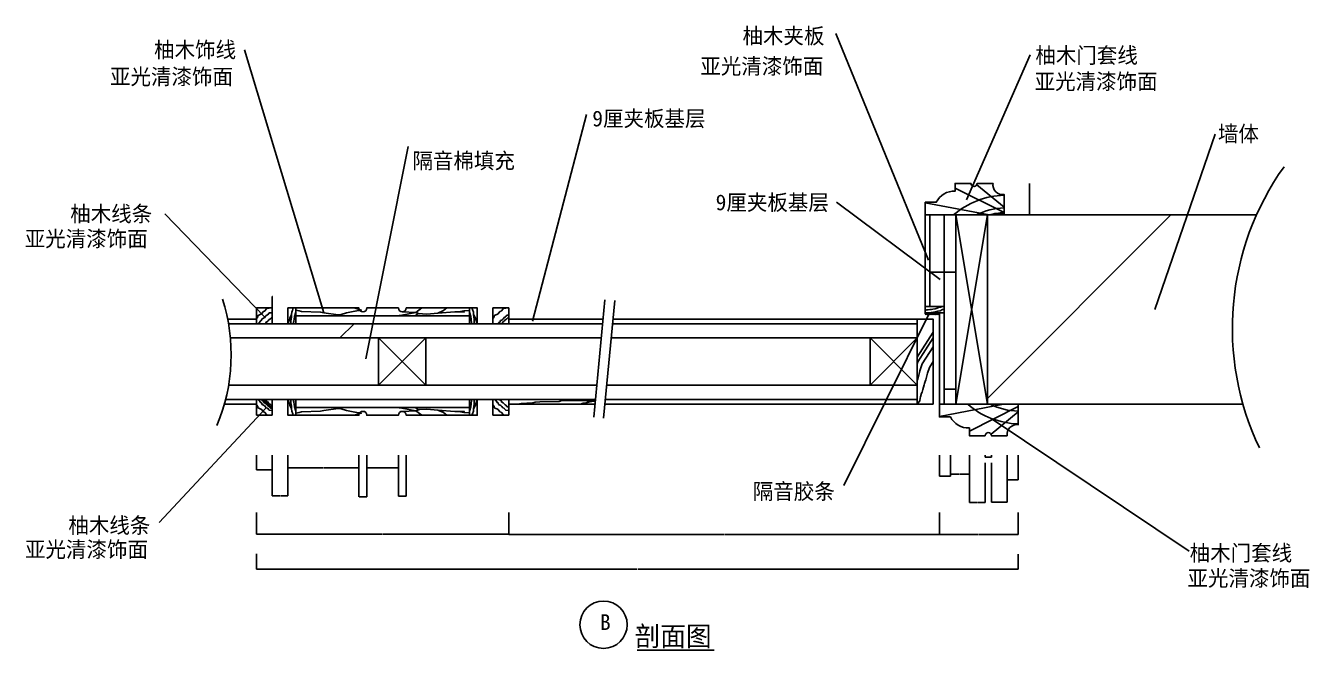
# Model space of a CAD drawing. Header units: metres. Extents: x 233 to 5217, y 341 to 7036.
# Drawn here: x 333 to 5217, y 341 to 2716 of the extents above; entities that cross this region are included whole.
import ezdxf

# ---------------------------------------------------------------- set-up
doc = ezdxf.new("R2010")
doc.units = ezdxf.units.M
for name, color, linetype in [('2', 2, 'Continuous'), ('3', 3, 'Continuous'), ('4', 4, 'Continuous'), ('7', 7, 'Continuous'), ('BH', 3, 'Continuous'), ('DIM', 3, 'Continuous'), ('TEXT', 3, 'Continuous')]:
    doc.layers.add(name, color=color, linetype=linetype)
doc.dimstyles.get("Standard").update_dxf_attribs({"dimtxt": 2.5, "dimasz": 2.5, "dimexe": 1.25, "dimexo": 0.625, "dimtad": 1, "dimcen": 2.5, "dimazin": 3, "dimtfac": 1, "dimtmove": 0, "dimatfit": 3})

# ---------------------------------------------------------------- blocks, each defined once
blk = doc.blocks.new('*D6')
for p, q in [((1211.39, 707.42), (1211.39, 650.18)), ((4109.89, 707.09), (4109.89, 650.18)), ((1211.64, 650.18), (2659.14, 650.18)), ((2662.14, 650.18), (4109.64, 650.18))]:
    blk.add_line(p, q)
at = {"layer": 'Defpoints'}
for p in [(1211.39, 707.42), (4109.89, 707.09), (1211.39, 650.18)]:
    blk.add_point(p, dxfattribs=at)
at = {"layer": 'DIM', "insert": (2660.64, 650.18), "char_height": 1, "attachment_point": 5}
blk.add_mtext('505', dxfattribs=at)
blk = doc.blocks.new('*D7')
for p, q in [((1211.39, 865.11), (1211.39, 782.42)), ((2171.39, 865.11), (2171.39, 782.42)), ((1211.64, 782.42), (1689.89, 782.42)), ((1692.89, 782.42), (2171.14, 782.42))]:
    blk.add_line(p, q)
at = {"layer": 'Defpoints'}
for p in [(1211.39, 865.11), (2171.39, 865.11), (1211.39, 782.42)]:
    blk.add_point(p, dxfattribs=at)
at = {"layer": 'BH', "insert": (1691.39, 782.42), "char_height": 1, "attachment_point": 5}
blk.add_mtext('160', dxfattribs=at)
blk = doc.blocks.new('*D8')
for p, q in [((1331.39, 1083.11), (1331.39, 1035.52)), ((1601.39, 1083.11), (1601.39, 1035.52)), ((1331.64, 1035.52), (1465.39, 1035.52)), ((1467.39, 1035.52), (1601.14, 1035.52))]:
    blk.add_line(p, q)
at = {"layer": 'Defpoints'}
for p in [(1331.39, 1083.11), (1601.39, 1083.11), (1331.39, 1035.52)]:
    blk.add_point(p, dxfattribs=at)
at = {"layer": 'BH', "insert": (1466.39, 1035.52), "char_height": 1, "attachment_point": 5}
blk.add_mtext('50', dxfattribs=at)
blk = doc.blocks.new('*D9')
for p, q in [((1211.39, 1083.11), (1211.39, 1028.01)), ((1271.39, 1083.11), (1271.39, 1028.01)), ((1211.64, 1028.01), (1240.39, 1028.01)), ((1242.39, 1028.01), (1271.14, 1028.01))]:
    blk.add_line(p, q)
at = {"layer": 'Defpoints'}
for p in [(1211.39, 1083.11), (1271.39, 1083.11), (1211.39, 1028.01)]:
    blk.add_point(p, dxfattribs=at)
at = {"layer": 'BH', "insert": (1241.39, 1028.01), "char_height": 1, "attachment_point": 5}
blk.add_mtext('10', dxfattribs=at)
blk = doc.blocks.new('*D10')
for p, q in [((1271.39, 1035.16), (1271.39, 929.11)), ((1331.39, 1035.16), (1331.39, 929.11)), ((1271.64, 929.11), (1300.39, 929.11)), ((1302.39, 929.11), (1331.14, 929.11))]:
    blk.add_line(p, q)
at = {"layer": 'Defpoints'}
for p in [(1271.39, 1035.16), (1331.39, 1035.16), (1271.39, 929.11)]:
    blk.add_point(p, dxfattribs=at)
at = {"layer": 'BH', "insert": (1301.39, 929.11), "char_height": 1, "attachment_point": 5}
blk.add_mtext('10', dxfattribs=at)
blk = doc.blocks.new('*D11')
for p, q in [((1631.39, 1083.11), (1631.39, 1035.52)), ((1751.39, 1083.11), (1751.39, 1035.52)), ((1631.64, 1035.52), (1690.39, 1035.52)), ((1692.39, 1035.52), (1751.14, 1035.52))]:
    blk.add_line(p, q)
at = {"layer": 'Defpoints'}
for p in [(1631.39, 1083.11), (1751.39, 1083.11), (1631.39, 1035.52)]:
    blk.add_point(p, dxfattribs=at)
at = {"layer": 'BH', "insert": (1691.39, 1035.52), "char_height": 1, "attachment_point": 5}
blk.add_mtext('20', dxfattribs=at)
blk = doc.blocks.new('*D12')
for p, q in [((1601.39, 1083.11), (1601.39, 924.61)), ((1631.39, 1083.11), (1631.39, 924.61)), ((1601.64, 924.61), (1615.89, 924.61)), ((1616.89, 924.61), (1631.14, 924.61))]:
    blk.add_line(p, q)
at = {"layer": 'Defpoints'}
for p in [(1601.39, 1083.11), (1631.39, 1083.11), (1601.39, 924.61)]:
    blk.add_point(p, dxfattribs=at)
at = {"layer": 'BH', "insert": (1616.39, 924.61), "char_height": 1, "attachment_point": 5}
blk.add_mtext('5', dxfattribs=at)
blk = doc.blocks.new('*D13')
for p, q in [((1751.39, 1083.11), (1751.39, 926.86)), ((1781.39, 1083.11), (1781.39, 926.86)), ((1751.64, 926.86), (1765.89, 926.86)), ((1766.89, 926.86), (1781.14, 926.86))]:
    blk.add_line(p, q)
at = {"layer": 'Defpoints'}
for p in [(1751.39, 1083.11), (1781.39, 1083.11), (1751.39, 926.86)]:
    blk.add_point(p, dxfattribs=at)
at = {"layer": 'BH', "insert": (1766.39, 926.86), "char_height": 1, "attachment_point": 5}
blk.add_mtext('5', dxfattribs=at)
blk = doc.blocks.new('*D14')
for p, q in [((1271.14, 1686.68), (1270.89, 1686.68)), ((1271.39, 1642.88), (1271.39, 1686.68)), ((1271.39, 1582.88), (1271.39, 1686.68)), ((1271.39, 1686.68), (1271.39, 1686.68)), ((1271.64, 1686.68), (1271.89, 1686.68))]:
    blk.add_line(p, q)
at = {"layer": 'Defpoints'}
for p in [(1271.39, 1686.68), (1271.39, 1642.88), (1271.39, 1582.88)]:
    blk.add_point(p, dxfattribs=at)
at = {"layer": 'BH', "insert": (1271.39, 1687.805), "char_height": 1, "attachment_point": 5}
blk.add_mtext('10', dxfattribs=at)
blk = doc.blocks.new('*D23')
for p, q in [((3851.89, 1083.11), (3851.89, 1010.74)), ((3923.89, 1083.11), (3923.89, 1010.74)), ((3852.14, 1010.74), (3886.89, 1010.74)), ((3888.89, 1010.74), (3923.64, 1010.74))]:
    blk.add_line(p, q)
at = {"layer": 'Defpoints'}
for p in [(3851.89, 1083.11), (3923.89, 1083.11), (3851.89, 1010.74)]:
    blk.add_point(p, dxfattribs=at)
at = {"layer": 'BH', "insert": (3887.89, 1010.74), "char_height": 1, "attachment_point": 5}
blk.add_mtext('12', dxfattribs=at)
blk = doc.blocks.new('*D24')
for p, q in [((3809.89, 1083.11), (3809.89, 1003.49)), ((3851.89, 1083.11), (3851.89, 1003.49)), ((3810.14, 1003.49), (3830.39, 1003.49)), ((3831.39, 1003.49), (3851.64, 1003.49))]:
    blk.add_line(p, q)
at = {"layer": 'Defpoints'}
for p in [(3809.89, 1083.11), (3851.89, 1083.11), (3809.89, 1003.49)]:
    blk.add_point(p, dxfattribs=at)
at = {"layer": 'BH', "insert": (3830.89, 1003.49), "char_height": 1, "attachment_point": 5}
blk.add_mtext('7', dxfattribs=at)
blk = doc.blocks.new('*D25')
for p, q in [((3809.89, 865.11), (3809.89, 782.09)), ((4109.89, 865.11), (4109.89, 782.09)), ((3810.14, 782.09), (3958.89, 782.09)), ((3960.89, 782.09), (4109.64, 782.09))]:
    blk.add_line(p, q)
at = {"layer": 'Defpoints'}
for p in [(3809.89, 865.11), (4109.89, 865.11), (3809.89, 782.09)]:
    blk.add_point(p, dxfattribs=at)
at = {"layer": 'BH', "insert": (3959.89, 782.09), "char_height": 1, "attachment_point": 5}
blk.add_mtext('50', dxfattribs=at)
blk = doc.blocks.new('*D26')
for p, q in [((2171.39, 865.11), (2171.39, 782.09)), ((3809.89, 865.11), (3809.89, 782.09)), ((2171.64, 782.09), (2989.14, 782.09)), ((2992.14, 782.09), (3809.64, 782.09))]:
    blk.add_line(p, q)
at = {"layer": 'Defpoints'}
for p in [(2171.39, 865.11), (3809.89, 865.11), (2171.39, 782.09)]:
    blk.add_point(p, dxfattribs=at)
at = {"layer": 'DIM', "insert": (2990.64, 782.09), "char_height": 1, "attachment_point": 5}
blk.add_mtext('295', dxfattribs=at)
blk = doc.blocks.new('*D27')
for p, q in [((4067.89, 1083.11), (4067.89, 989.92)), ((4109.89, 1083.11), (4109.89, 989.92)), ((4068.14, 989.92), (4088.39, 989.92)), ((4089.39, 989.92), (4109.64, 989.92))]:
    blk.add_line(p, q)
at = {"layer": 'Defpoints'}
for p in [(4067.89, 1083.11), (4109.89, 1083.11), (4067.89, 989.92)]:
    blk.add_point(p, dxfattribs=at)
at = {"layer": 'BH', "insert": (4088.89, 989.92), "char_height": 1, "attachment_point": 5}
blk.add_mtext('7', dxfattribs=at)
blk = doc.blocks.new('*D28')
for p, q in [((3923.89, 1053.78), (3923.89, 903.6)), ((3983.89, 1053.78), (3983.89, 903.6)), ((3924.14, 903.6), (3952.89, 903.6)), ((3954.89, 903.6), (3983.64, 903.6))]:
    blk.add_line(p, q)
at = {"layer": 'Defpoints'}
for p in [(3923.89, 1053.78), (3983.89, 1053.78), (3923.89, 903.6)]:
    blk.add_point(p, dxfattribs=at)
at = {"layer": 'BH', "insert": (3953.89, 903.6), "char_height": 1, "attachment_point": 5}
blk.add_mtext('10', dxfattribs=at)
blk = doc.blocks.new('*D29')
for p, q in [((3983.89, 1083.11), (3983.89, 1075.76)), ((3984.14, 1075.76), (3995.39, 1075.76)), ((3996.39, 1075.76), (4007.64, 1075.76)), ((4007.89, 1083.11), (4007.89, 1075.76))]:
    blk.add_line(p, q)
at = {"layer": 'Defpoints'}
for p in [(3983.89, 1083.11), (3983.89, 1075.76), (4007.89, 1083.11)]:
    blk.add_point(p, dxfattribs=at)
at = {"layer": 'BH', "insert": (3995.89, 1075.76), "char_height": 1, "attachment_point": 5}
blk.add_mtext('4', dxfattribs=at)
blk = doc.blocks.new('*D30')
for p, q in [((4007.89, 1053.78), (4007.89, 904.7)), ((4067.89, 1053.78), (4067.89, 904.7)), ((4008.14, 904.7), (4036.89, 904.7)), ((4038.89, 904.7), (4067.64, 904.7))]:
    blk.add_line(p, q)
at = {"layer": 'Defpoints'}
for p in [(4007.89, 1053.78), (4067.89, 1053.78), (4007.89, 904.7)]:
    blk.add_point(p, dxfattribs=at)
at = {"layer": 'BH', "insert": (4037.89, 904.7), "char_height": 1, "attachment_point": 5}
blk.add_mtext('10', dxfattribs=at)
blk = doc.blocks.new('*D32')
for p, q in [((4153.27, 2116.88), (4153.27, 2056.88)), ((4153.02, 2056.88), (4152.77, 2056.88)), ((4153.27, 1996.88), (4153.27, 2056.88)), ((4153.27, 2056.88), (4153.27, 2056.88)), ((4153.52, 2056.88), (4153.77, 2056.88))]:
    blk.add_line(p, q)
at = {"layer": 'Defpoints'}
for p in [(4153.27, 2116.88), (4153.27, 2056.88), (4153.27, 1996.88)]:
    blk.add_point(p, dxfattribs=at)
at = {"layer": 'BH', "insert": (4153.27, 2058.005), "char_height": 1, "attachment_point": 5}
blk.add_mtext('20', dxfattribs=at)

msp = doc.modelspace()

# ---------------------------------------------------------------- hatches: boundary and pattern name
at = {"layer": 'BH'}
h = msp.add_hatch(dxfattribs=at)
h.set_pattern_fill('DOLMIT', scale=70)
h.paths.add_polyline_path([(3827.89, 1996.88), (3773.89, 1996.88), (3773.89, 1648.88), (3827.89, 1648.88)])
h = msp.add_hatch(dxfattribs=at)
h.set_pattern_fill('DOLMIT', scale=70)
h.paths.add_polyline_path([(3872.89, 1996.88), (3827.89, 1996.88), (3827.89, 1276.88), (3872.89, 1276.88)])
h = msp.add_hatch(dxfattribs=at)
h.set_pattern_fill('AR-CONC', scale=30)
h.paths.add_polyline_path([(3992.89, 1276.88), (4109.89, 1276.88), (4964.76, 1276.88, -0.18), (5016.53, 1996.88), (4048.64, 1996.88), (3992.89, 1996.88)])
h = msp.add_hatch(dxfattribs=at)
h.set_pattern_fill('ANSI31', scale=600)
h.paths.add_polyline_path([(3992.89, 1276.88), (4109.89, 1276.88), (4964.76, 1276.88, -0.18), (5016.53, 1996.88), (4048.64, 1996.88), (3992.89, 1996.88)])
h = msp.add_hatch(dxfattribs=at)
h.set_pattern_fill('DOLMIT', scale=75)
h.paths.add_polyline_path([(2523.55, 1528.88), (2528.75, 1582.88), (1105.2, 1582.88, -0.02), (1112.26, 1528.88)])
h.paths.add_polyline_path([(1105.4, 1348.88, -0.02), (1094.07, 1294.88), (2501.03, 1294.88), (2506.23, 1348.88)])
h = msp.add_hatch(dxfattribs=at)
h.set_pattern_fill('DOLMIT', scale=75)
h.paths.add_polyline_path([(2566.42, 1582.88), (2561.22, 1528.88), (3725.89, 1528.88), (3725.89, 1582.88)])
h.paths.add_polyline_path([(2543.9, 1348.88), (2538.7, 1294.88), (3725.89, 1294.88), (3725.89, 1348.88), (3545.89, 1348.88)])

# ---------------------------------------------------------------- linework, layer by layer
at = {"layer": '2'}
for p, q in [((3992.89, 1996.88), (3992.89, 1276.88)), ((5016.53, 1996.88), (4048.64, 1996.88)), ((4964.76, 1276.88), (4109.89, 1276.88))]:
    msp.add_line(p, q, dxfattribs=at)
at = {"layer": '3'}
for p, q in [((1271.39, 1582.88), (1211.39, 1582.88)), ((1991.39, 1582.88), (1331.39, 1582.88)), ((2051.39, 1582.88), (1991.39, 1582.88)), ((2171.39, 1582.88), (2111.39, 1582.88)), ((3785.89, 1600.88), (3785.89, 1276.88)), ((1676.12, 1528.88), (1856.12, 1348.88)), ((1676.12, 1348.88), (1856.12, 1528.88)), ((3545.89, 1348.88), (3725.89, 1528.88)), ((3545.89, 1528.88), (3725.89, 1348.88)), ((1271.39, 1294.88), (1211.39, 1294.88)), ((1271.39, 1294.88), (2111.39, 1294.88)), ((1991.39, 1294.88), (1331.39, 1294.88)), ((2051.39, 1294.88), (1991.39, 1294.88)), ((2171.39, 1294.88), (2111.39, 1294.88))]:
    msp.add_line(p, q, dxfattribs=at)
for points in [[(3759.06, 1620.38), (3758.02, 1619.39), (3755.98, 1617.38)], [(3759.06, 1620.38), (3760.09, 1619.39), (3762.13, 1617.38)], [(3765.21, 1620.38), (3764.17, 1619.39), (3762.13, 1617.38)], [(3765.21, 1620.38), (3766.25, 1619.39), (3768.29, 1617.38)], [(3771.37, 1620.38), (3770.33, 1619.39), (3768.29, 1617.38)], [(3771.37, 1620.38), (3772.4, 1619.39), (3774.44, 1617.38)], [(3777.52, 1620.38), (3776.49, 1619.39), (3774.44, 1617.38)], [(3777.52, 1620.38), (3778.56, 1619.39), (3780.6, 1617.38)], [(3783.68, 1620.38), (3782.64, 1619.39), (3780.6, 1617.38)], [(3783.68, 1620.38), (3784.71, 1619.39), (3786.76, 1617.38)], [(3789.83, 1620.38), (3788.8, 1619.39), (3786.76, 1617.38)], [(3789.83, 1620.38), (3790.87, 1619.39), (3792.91, 1617.38)], [(3795.99, 1620.38), (3794.95, 1619.39), (3792.91, 1617.38)], [(3795.99, 1620.38), (3797.03, 1619.39), (3799.07, 1617.38)], [(3802.35, 1620.38), (3801.31, 1619.39), (3799.27, 1617.38)], [(3802.35, 1620.38), (3803.39, 1619.39), (3805.43, 1617.38)], [(3808.51, 1620.38), (3807.47, 1619.39), (3805.43, 1617.38)]]:
    msp.add_lwpolyline(points, dxfattribs=at)
at = {"layer": '4'}
for p, q in [((3755.89, 1996.88), (3755.89, 1620.38)), ((1271.39, 1642.88), (1211.39, 1642.88)), ((1211.39, 1582.88), (1211.39, 1642.88)), ((1271.39, 1582.88), (1271.39, 1642.88)), ((1331.39, 1582.88), (1331.39, 1642.88)), ((1361.39, 1582.88), (1361.39, 1642.88)), ((2021.39, 1582.88), (2021.39, 1642.88)), ((2171.39, 1642.88), (2111.39, 1642.88)), ((2111.39, 1582.88), (2111.39, 1642.88)), ((2171.39, 1582.88), (2171.39, 1642.88)), ((3809.89, 1624.88), (3809.89, 1276.88)), ((1211.39, 1600.88), (1101.89, 1600.88)), ((2530.48, 1600.88), (2171.39, 1600.88)), ((3785.89, 1600.88), (2568.16, 1600.88)), ((1089.29, 1276.88), (1211.39, 1276.88)), ((1211.39, 1294.88), (1211.39, 1234.88)), ((1271.39, 1294.88), (1271.39, 1234.88)), ((1361.39, 1294.88), (1361.39, 1234.88)), ((2021.39, 1294.88), (2021.39, 1234.88)), ((2111.39, 1294.88), (2111.39, 1234.88)), ((2171.39, 1294.88), (2171.39, 1234.88)), ((2499.29, 1276.88), (2171.39, 1276.88)), ((3785.89, 1276.88), (2536.97, 1276.88)), ((1271.39, 1234.88), (1211.39, 1234.88)), ((2171.39, 1234.88), (2111.39, 1234.88))]:
    msp.add_line(p, q, dxfattribs=at)
for points in [[(4013.89, 2116.88), (3953.89, 2116.88, -1), (3929.89, 2116.88), (3869.89, 2116.88), (3869.89, 2086.88, 0.3), (3797.89, 2044.88), (3755.89, 2044.88), (3755.89, 1996.88), (4055.89, 1996.88), (4055.89, 2074.88, -0.51)], [(4067.89, 1156.88), (4007.89, 1156.88, 1), (3983.89, 1156.88), (3923.89, 1156.88), (3923.89, 1186.88, -0.3), (3851.89, 1228.88), (3809.89, 1228.88), (3809.89, 1276.88), (4109.89, 1276.88), (4109.89, 1198.88, 0.51)]]:
    msp.add_lwpolyline(points, format="xyb", close=True, dxfattribs=at)
for points in [[(2051.39, 1582.88), (2051.39, 1642.88), (1781.39, 1642.88, -1), (1751.39, 1642.88), (1631.39, 1642.88, -1), (1601.39, 1642.88), (1331.39, 1642.88)], [(2051.39, 1294.88), (2051.39, 1234.88), (1781.39, 1234.88, 1), (1751.39, 1234.88), (1631.39, 1234.88, 1), (1601.39, 1234.88), (1331.39, 1234.88), (1331.39, 1294.88)]]:
    msp.add_lwpolyline(points, format="xyb", dxfattribs=at)
msp.add_lwpolyline([(3755.89, 1648.88), (3827.89, 1648.88), (3827.89, 1624.88), (3755.89, 1624.88)], dxfattribs=at)
for points in [[(3785.89, 1276.88), (3725.89, 1276.88), (3725.89, 1600.88), (3785.89, 1600.88)], [(1856.12, 1348.88), (1676.12, 1348.88), (1676.12, 1528.88), (1856.12, 1528.88)], [(3725.89, 1348.88), (3545.89, 1348.88), (3545.89, 1528.88), (3725.89, 1528.88)]]:
    msp.add_lwpolyline(points, close=True, dxfattribs=at)
at = {"layer": '7'}
for p, q in [((3773.89, 1996.88), (3773.89, 1648.88)), ((3827.89, 1996.88), (3827.89, 1276.88)), ((3872.89, 1996.88), (3872.89, 1276.88)), ((1361.39, 1612.88), (2021.39, 1612.88)), ((2528.75, 1582.88), (1105.2, 1582.88)), ((3725.89, 1582.88), (2566.42, 1582.88)), ((2523.55, 1528.88), (1112.26, 1528.88)), ((3725.89, 1528.88), (2561.22, 1528.88)), ((2506.23, 1348.88), (1105.4, 1348.88)), ((3725.89, 1348.88), (2543.9, 1348.88)), ((2501.03, 1294.88), (1094.07, 1294.88)), ((3725.89, 1294.88), (2538.7, 1294.88)), ((1361.39, 1264.88), (2021.39, 1264.88))]:
    msp.add_line(p, q, dxfattribs=at)
msp.add_lwpolyline([(3755.89, 1620.38), (3809.89, 1620.38), (3809.89, 1624.88), (3755.89, 1624.88)], dxfattribs=at)
at = {"layer": 'BH'}
for p, q in [((3952.51, 2111.29), (4055.89, 2026.06)), ((3869.89, 2098.88), (4055.89, 2005.88)), ((3755.89, 2043.21), (3999.88, 1996.88)), ((3992.89, 1276.88), (3872.89, 1996.88)), ((3872.89, 1276.88), (3992.89, 1996.88)), ((2537.57, 1674.47), (2494.52, 1227.28)), ((2574.89, 1670.88), (2531.85, 1223.69)), ((3809.89, 1230.55), (4053.88, 1276.88)), ((3923.89, 1174.88), (4109.89, 1267.88)), ((4006.51, 1162.47), (4109.89, 1247.7))]:
    msp.add_line(p, q, dxfattribs=at)
for points in [[(1269.81, 1642.86), (1251.1, 1641.21), (1242.41, 1631.29), (1237.63, 1629.24), (1230.89, 1620.82), (1230.46, 1620.35), (1217.75, 1614.63), (1216.24, 1609.34), (1211.39, 1602.55)], [(1271.39, 1624.93), (1259.88, 1623.91), (1254.27, 1617.5), (1253.39, 1616.41), (1248.86, 1614.47), (1244.61, 1609.16), (1241.48, 1605.69), (1241.36, 1605.51), (1232.76, 1601.64), (1231.18, 1596.13), (1228.37, 1595.36), (1219.45, 1582.88)], [(1351.44, 1642.88), (1348.65, 1633.86), (1347.09, 1630.91), (1346.04, 1627.26), (1345.17, 1617.87), (1338.05, 1603.8), (1336.83, 1599.28), (1331.39, 1582.88)], [(1345.17, 1617.87), (1344.83, 1607.8), (1343.26, 1599.98), (1342.39, 1595.98), (1342.57, 1593.03), (1342.39, 1586.77), (1341.87, 1585.03), (1341.87, 1582.88)], [(1361.39, 1626.74), (1355.96, 1611.1), (1354.91, 1599.98), (1354.04, 1593.2), (1353.7, 1591.29), (1352.83, 1588.51), (1352.83, 1582.88)], [(1361.39, 1634.87), (1373.36, 1631.68), (1382.3, 1629.39), (1455.59, 1627.1), (1468.18, 1624.81), (1522, 1616.8)], [(1498.06, 1612.88), (1510.55, 1615.65), (1533.46, 1617.94), (1554.07, 1624.81), (1554.07, 1624.81), (1586.13, 1630.53), (1610.18, 1635.11), (1583.39, 1642.88), (1583.39, 1642.88)], [(1743.96, 1612.88), (1764.32, 1615.65), (1818.14, 1625.95), (1841.05, 1642.88)], [(1831.7, 1620.99), (1818.14, 1625.95), (1766.39, 1627.88)], [(1814.82, 1612.88), (1826.16, 1621.38), (1859.37, 1619.09), (1901.74, 1623.67), (1923.5, 1632.82), (1936.09, 1642.88)], [(1901.74, 1623.67), (1965.87, 1628.24), (2002.51, 1628.24), (1988.32, 1629.39), (2000.69, 1631.68), (2019.01, 1633.96), (2021.39, 1633.96)], [(2021.39, 1626.74), (2026.82, 1611.1), (2027.86, 1599.98), (2028.73, 1593.2), (2029.08, 1591.29), (2029.95, 1588.51), (2029.95, 1582.88)], [(2031.34, 1642.88), (2034.12, 1633.86), (2035.69, 1630.91), (2036.73, 1627.26), (2037.6, 1617.87), (2044.73, 1603.8), (2045.95, 1599.28), (2051.39, 1582.88)], [(2037.6, 1617.87), (2037.95, 1607.8), (2039.51, 1599.98), (2040.38, 1595.98), (2040.21, 1593.03), (2040.38, 1586.77), (2040.9, 1585.03), (2040.9, 1582.88)], [(2169.81, 1642.86), (2151.09, 1641.21), (2142.41, 1631.29), (2137.63, 1629.24), (2130.89, 1620.82), (2130.46, 1620.35), (2117.75, 1614.63), (2116.24, 1609.34), (2111.39, 1602.55)], [(2171.12, 1615.87), (2164.27, 1615.26), (2161.16, 1611.72), (2159, 1609.02), (2154.48, 1607.09), (2151.47, 1603.33), (2148.51, 1600.04), (2147.26, 1598.3), (2140.26, 1595.15), (2139.17, 1591.33), (2138.96, 1589.64), (2137.75, 1588.59), (2133.83, 1587.52), (2130.51, 1582.88)], [(3755.89, 1633.93), (3762.23, 1635.47), (3764.54, 1635.78), (3766.86, 1636.09), (3773.49, 1636.86), (3779.82, 1637.63), (3785.53, 1638.71), (3794.02, 1639.48), (3794.02, 1639.48), (3800.96, 1642.26), (3804.2, 1643.18), (3804.2, 1643.18), (3806.83, 1644.42), (3809.6, 1645.65), (3817.01, 1646.58), (3818.09, 1647.35), (3818.61, 1648.88)], [(3767.89, 1624.88), (3787.23, 1626.99), (3788.92, 1627.3), (3794.02, 1628.38), (3794.02, 1628.38), (3800.34, 1629.61), (3803.43, 1630.23), (3812.84, 1631.46), (3815.62, 1632.85), (3819.48, 1635.94), (3822.26, 1636.71), (3823.49, 1637.17), (3827.89, 1637.17)], [(1271.39, 1606.86), (1268.66, 1606.62), (1268.07, 1605.94), (1264.62, 1601.64), (1260.1, 1599.7), (1258.34, 1597.5), (1255.54, 1594.39), (1253.17, 1591.09), (1247.91, 1588.72), (1247.46, 1585.13), (1244.9, 1582.88)], [(2171.39, 1606.86), (2168.66, 1606.62), (2168.07, 1605.94), (2164.62, 1601.64), (2160.09, 1599.7), (2158.34, 1597.5), (2155.53, 1594.39), (2153.17, 1591.09), (2147.91, 1588.72), (2147.46, 1585.13), (2144.89, 1582.88)], [(3785.89, 1551.58), (3725.89, 1456.18)], [(3785.89, 1529.04), (3728.49, 1437.78), (3725.89, 1430.19)], [(3785.89, 1495.23), (3744.84, 1429.96), (3735.82, 1403.67), (3734.2, 1397.99), (3731.48, 1387.13), (3729.1, 1377), (3727.69, 1372.33), (3725.89, 1367.38)], [(3785.89, 1438.88), (3772.09, 1416.93), (3764.45, 1394.68), (3763.18, 1390.23), (3760.63, 1380.05), (3758.09, 1369.24), (3756.18, 1362.88), (3756.18, 1362.88), (3753.63, 1355.88), (3751.73, 1350.16), (3747.27, 1332.99), (3745.36, 1327.27), (3744.09, 1322.82), (3742.18, 1318.36), (3737.72, 1305.64), (3737.09, 1299.92), (3735.18, 1290.38), (3735.18, 1290.38), (3729.45, 1282.11), (3725.89, 1276.88)], [(1269.81, 1234.9), (1251.1, 1236.55), (1242.41, 1246.47), (1237.63, 1248.52), (1230.89, 1256.94), (1230.46, 1257.41), (1217.75, 1263.13), (1216.24, 1268.42), (1211.39, 1275.21)], [(1271.39, 1252.83), (1259.88, 1253.85), (1254.27, 1260.26), (1253.39, 1261.35), (1248.86, 1263.29), (1244.61, 1268.6), (1241.48, 1272.07), (1241.36, 1272.25), (1232.76, 1276.12), (1231.18, 1281.64), (1228.37, 1282.4), (1219.45, 1294.88)], [(1271.13, 1261.89), (1264.27, 1262.5), (1261.17, 1266.04), (1259.01, 1268.74), (1254.48, 1270.68), (1251.48, 1274.43), (1248.51, 1277.72), (1247.27, 1279.46), (1240.26, 1282.61), (1239.17, 1286.44), (1238.96, 1288.12), (1237.75, 1289.17), (1233.83, 1290.24), (1230.51, 1294.88)], [(1271.39, 1264.88), (1265.73, 1265.38), (1263.47, 1267.97), (1263.47, 1267.97), (1260.88, 1271.2), (1260.88, 1271.2), (1256.35, 1273.14), (1256.35, 1273.14), (1253.76, 1276.37), (1253.76, 1276.37), (1250.85, 1279.6), (1250.85, 1279.6), (1249.23, 1281.87), (1249.23, 1281.87), (1242.77, 1284.77), (1242.77, 1284.77), (1242.12, 1287.04), (1242.12, 1287.04), (1241.79, 1289.62), (1239.21, 1291.89), (1235.65, 1292.86), (1234.2, 1294.88)], [(1271.49, 1266.08), (1266.32, 1266.53), (1264.39, 1268.74), (1261.63, 1272.18), (1257.1, 1274.12), (1254.68, 1277.15), (1251.79, 1280.36), (1250.02, 1282.83), (1243.77, 1285.64), (1243.3, 1287.28), (1242.93, 1290.23), (1239.79, 1292.97), (1236.38, 1293.9), (1235.68, 1294.88)], [(1271.92, 1270.86), (1268.66, 1271.14), (1268.07, 1271.82), (1264.62, 1276.12), (1260.1, 1278.06), (1258.34, 1280.26), (1255.54, 1283.37), (1253.17, 1286.67), (1247.91, 1289.04), (1247.46, 1292.64), (1244.9, 1294.88)], [(1351.44, 1234.88), (1348.65, 1243.9), (1347.09, 1246.85), (1346.04, 1250.5), (1345.17, 1259.89), (1338.05, 1273.96), (1336.83, 1278.48), (1331.39, 1294.88)], [(1345.17, 1259.89), (1344.83, 1269.96), (1343.26, 1277.78), (1342.39, 1281.78), (1342.57, 1284.73), (1342.39, 1290.99), (1341.87, 1292.73), (1341.87, 1294.88)], [(1361.39, 1251.02), (1355.96, 1266.66), (1354.91, 1277.78), (1354.04, 1284.56), (1353.7, 1286.47), (1352.83, 1289.25), (1352.83, 1294.88)], [(2021.39, 1251.02), (2026.82, 1266.66), (2027.86, 1277.78), (2028.73, 1284.56), (2029.08, 1286.47), (2029.95, 1289.25), (2029.95, 1294.88)], [(2031.34, 1234.88), (2034.12, 1243.9), (2035.69, 1246.85), (2036.73, 1250.5), (2037.6, 1259.89), (2044.73, 1273.96), (2045.95, 1278.48), (2051.39, 1294.88)], [(2037.6, 1259.89), (2037.95, 1269.96), (2039.51, 1277.78), (2040.38, 1281.78), (2040.21, 1284.73), (2040.38, 1290.99), (2040.9, 1292.73), (2040.9, 1294.88)], [(2169.81, 1234.9), (2151.09, 1236.55), (2142.41, 1246.47), (2137.63, 1248.52), (2130.89, 1256.94), (2130.46, 1257.41), (2117.75, 1263.13), (2116.24, 1268.42), (2111.39, 1275.21)], [(2171.39, 1252.83), (2159.88, 1253.85), (2154.26, 1260.26), (2153.39, 1261.35), (2148.86, 1263.29), (2144.61, 1268.6), (2141.48, 1272.07), (2141.35, 1272.25), (2132.76, 1276.12), (2131.18, 1281.64), (2128.37, 1282.4), (2119.45, 1294.88)], [(2171.49, 1266.08), (2166.31, 1266.53), (2164.39, 1268.74), (2161.63, 1272.18), (2157.1, 1274.12), (2154.68, 1277.15), (2151.79, 1280.36), (2150.02, 1282.83), (2143.76, 1285.64), (2143.29, 1287.28), (2142.93, 1290.23), (2139.79, 1292.97), (2136.37, 1293.9), (2135.67, 1294.88)], [(2204.08, 1276.88), (2218.79, 1279.98), (2230.86, 1279.61), (2239.92, 1280.74), (2239.92, 1280.74), (2245.2, 1281.49), (2245.2, 1281.49), (2262.93, 1282.62), (2262.93, 1282.62), (2271.61, 1285.26), (2271.61, 1285.26), (2290.09, 1286.02), (2363.3, 1287.52), (2372.73, 1290.54), (2387.82, 1291.29), (2411.59, 1292.8), (2423.66, 1294.88)], [(2384.39, 1291.12), (2420.64, 1290.54), (2439.88, 1290.54), (2468.55, 1289.41), (2479.49, 1290.16), (2489.3, 1292.05), (2496.09, 1292.8), (2500.82, 1292.71)], [(2500.43, 1288.66), (2500.24, 1288.66), (2492.7, 1288.66), (2487.04, 1287.9), (2476.1, 1285.26), (2469.68, 1283), (2462.52, 1281.49), (2454.22, 1280.36), (2444.78, 1276.88), (2444.78, 1276.88)], [(1361.39, 1242.89), (1373.36, 1246.09), (1382.3, 1248.37), (1455.59, 1250.66), (1468.18, 1252.95), (1522, 1260.96)], [(1498.06, 1264.88), (1510.55, 1262.11), (1533.46, 1259.82), (1554.07, 1252.95), (1554.07, 1252.95), (1586.13, 1247.23), (1610.18, 1242.65), (1583.39, 1234.88), (1583.39, 1234.88)], [(1743.96, 1264.88), (1764.32, 1262.11), (1818.14, 1251.81), (1841.05, 1234.88)], [(1831.7, 1256.77), (1818.14, 1251.81), (1766.39, 1249.88)], [(1814.82, 1264.88), (1826.16, 1256.38), (1859.37, 1258.67), (1901.74, 1254.1), (1923.5, 1244.94), (1936.09, 1234.88)], [(1901.74, 1254.1), (1965.87, 1249.52), (2002.51, 1249.52), (1988.32, 1248.37), (2000.69, 1246.09), (2019.01, 1243.8), (2021.39, 1243.8)]]:
    msp.add_lwpolyline(points, dxfattribs=at)
for centre, radius, start, end in [((5982.68, 1565.55), 1058.06, 144.52, 205.46), ((4063.12, 1768.06), 303.39, 91.37, 131.05), ((4063.12, 1768.06), 255.39, 91.62, 116.37), ((4063.12, 1768.06), 237.39, 91.74, 105.45), ((4063.12, 1768.06), 232.59, 91.78, 100.34), ((416.13, 1465.31), 699.03, 337.32, 17.61), ((4117.12, 1505.69), 303.39, 228.95, 268.63), ((4117.12, 1505.69), 255.39, 243.63, 268.38)]:
    msp.add_arc(centre, radius, start, end, dxfattribs=at)
at = {"layer": 'TEXT'}
msp.add_line((2659.69, 341.09), (2953.57, 341.09), dxfattribs=at)
msp.add_circle((2531.91, 438.42), 90, dxfattribs=at)

# ---------------------------------------------------------------- texts
at = {"layer": 'BH'}
for s, p in [('柚木夹板', (3060.67, 2647.71)), ('柚木饰线', (821.9, 2595.09)), ('柚木门套线', (4174.97, 2573.74)), ('亚光清漆饰面', (2900.23, 2532.46)), ('亚光清漆饰面', (654.18, 2492.57)), ('亚光清漆饰面', (4172.12, 2474.23)), ('9厘夹板基层', (2489.2, 2333.48)), ('墙体', (4869.53, 2275.66)), ('9厘夹板基层', (2958.54, 2014.52)), ('柚木线条', (502.84, 1971.16)), ('亚光清漆饰面', (329.82, 1876.25)), ('柚木线条', (495.68, 786.23)), ('亚光清漆饰面', (330.78, 694.85)), ('柚木门套线', (4762.08, 681.12)), ('亚光清漆饰面', (4753.72, 585.14))]:
    msp.add_text(s, height=60, dxfattribs=at).set_placement(p)
at = {"layer": 'BH', "char_height": 60, "attachment_point": 1}
for s, insert in [('隔音棉填充', (1804.84, 2232.8)), ('隔音胶条', (3099.91, 975.6))]:
    msp.add_mtext(s, dxfattribs=dict(at, insert=insert))
at = {"layer": 'DIM'}
msp.add_text('B', height=60, dxfattribs=at).set_placement((2518.37, 418.16))
at = {"layer": 'TEXT'}
msp.add_text('剖面图', height=75, dxfattribs=at).set_placement((2650.49, 357.35))

# ---------------------------------------------------------------- dimensions: what is measured, and where the dimension line sits
at = {"layer": 'BH'}
for base, p1, p2, text, picture, middle in [((4153.27, 2056.88), (4153.27, 2116.88), (4153.27, 1996.88), '20', '*D32', (4153.27, 2058.005)), ((1271.39, 1686.68), (1271.39, 1642.88), (1271.39, 1582.88), '10', '*D14', (1271.39, 1687.805)), ((1211.39, 1028.01), (1211.39, 1083.11), (1271.39, 1083.11), '10', '*D9', (1241.39, 1028.01)), ((1331.39, 1035.52), (1331.39, 1083.11), (1601.39, 1083.11), '50', '*D8', (1466.39, 1035.52)), ((1601.39, 924.61), (1601.39, 1083.11), (1631.39, 1083.11), '5', '*D12', (1616.39, 924.61)), ((1631.39, 1035.52), (1631.39, 1083.11), (1751.39, 1083.11), '20', '*D11', (1691.39, 1035.52)), ((1751.39, 926.86), (1751.39, 1083.11), (1781.39, 1083.11), '5', '*D13', (1766.39, 926.86)), ((3809.89, 1003.49), (3809.89, 1083.11), (3851.89, 1083.11), '7', '*D24', (3830.89, 1003.49)), ((3851.89, 1010.74), (3851.89, 1083.11), (3923.89, 1083.11), '12', '*D23', (3887.89, 1010.74)), ((3983.89, 1075.76), (3983.89, 1083.11), (4007.89, 1083.11), '4', '*D29', (3995.89, 1075.76)), ((4067.89, 989.92), (4067.89, 1083.11), (4109.89, 1083.11), '7', '*D27', (4088.89, 989.92)), ((1271.39, 929.11), (1271.39, 1035.16), (1331.39, 1035.16), '10', '*D10', (1301.39, 929.11)), ((3923.89, 903.6), (3923.89, 1053.78), (3983.89, 1053.78), '10', '*D28', (3953.89, 903.6)), ((4007.89, 904.7), (4007.89, 1053.78), (4067.89, 1053.78), '10', '*D30', (4037.89, 904.7)), ((1211.39, 782.42), (1211.39, 865.11), (2171.39, 865.11), '160', '*D7', (1691.39, 782.42)), ((3809.89, 782.09), (3809.89, 865.11), (4109.89, 865.11), '50', '*D25', (3959.89, 782.09))]:
    dim = msp.add_linear_dim(base=base, p1=p1, p2=p2, text=text, dimstyle='Standard', dxfattribs=at)
    dim.commit()
    dim.dimension.update_dxf_attribs({"geometry": picture, "text_midpoint": middle})
at = {"layer": 'DIM'}
for base, p1, p2, text, picture, middle in [((2171.39, 782.09), (2171.39, 865.11), (3809.89, 865.11), '295', '*D26', (2990.64, 782.09)), ((1211.39, 650.18), (1211.39, 707.42), (4109.89, 707.09), '505', '*D6', (2660.64, 650.18))]:
    dim = msp.add_linear_dim(base=base, p1=p1, p2=p2, text=text, dimstyle='Standard', dxfattribs=at)
    dim.commit()
    dim.dimension.update_dxf_attribs({"geometry": picture, "text_midpoint": middle})

# ---------------------------------------------------------------- leaders
at = {"layer": 'BH'}
for points in [[(3768.87, 1824.63), (3415.41, 2686.8)], [(1468.18, 1624.81), (1166.17, 2624.04)], [(3912.5, 2053.58), (4155.29, 2605.45)], [(2262, 1592.43), (2466.64, 2378.42)], [(4629.62, 1636.88), (4859.07, 2303.67)], [(1627.11, 1449.04), (1788.34, 2257.07)], [(3812.64, 1750.65), (3418.97, 2045.93)], [(1243.05, 1607.42), (862.4, 2000.35)], [(3768.29, 1617.38), (3446.49, 967.64)], [(1248.86, 1263.29), (841.26, 826.92)], [(4007.38, 1222.85), (4760.75, 718.46)]]:
    msp.add_leader(points, dimstyle='Standard', dxfattribs=at)

doc.saveas('drawing.dxf')
